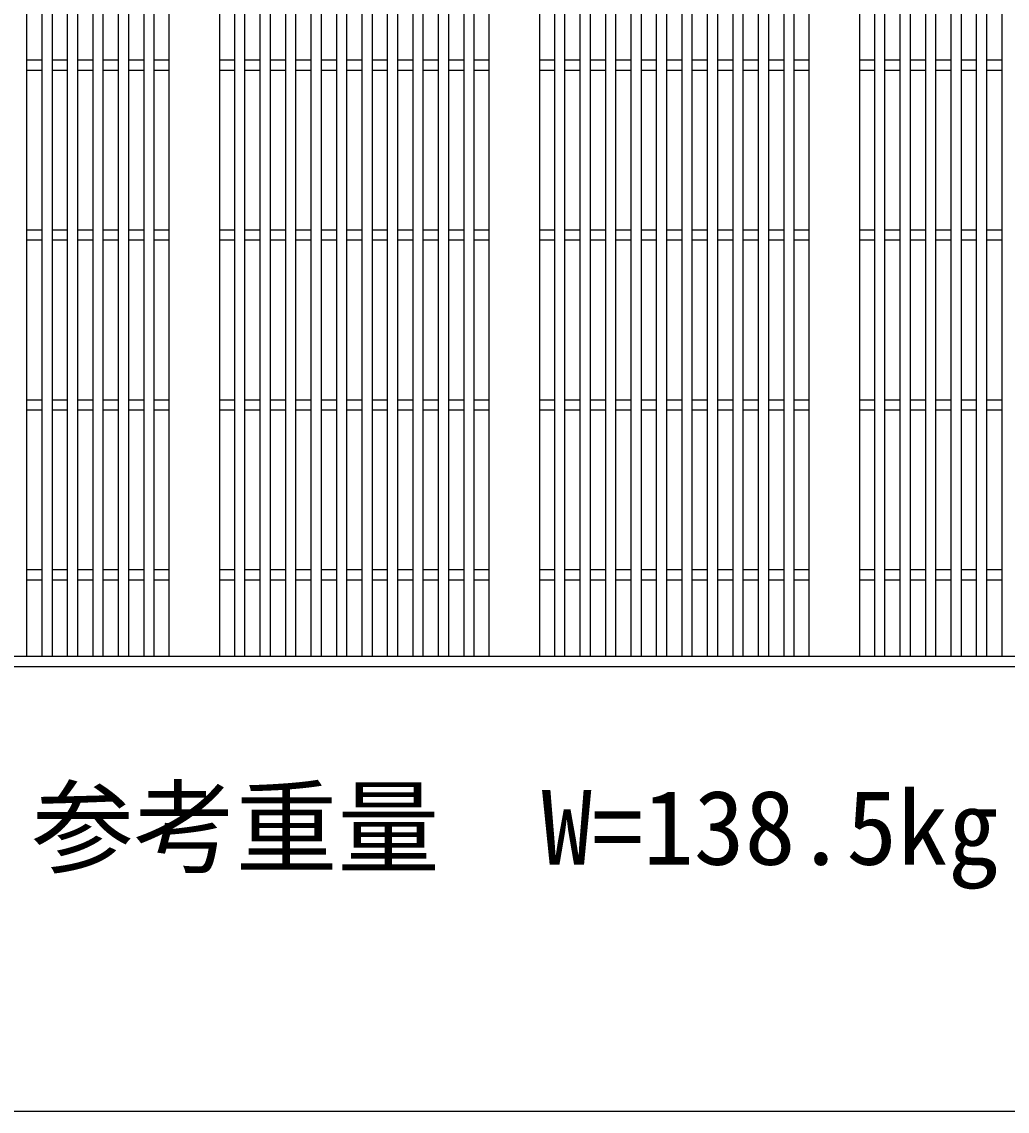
# Model space of a CAD drawing. Units: millimetres, scale not verified. Extents: x -16800 to 16800, y -5940 to 5940.
# Drawn here: x -2906 to -2326, y 506 to 1147 of the extents above; entities that cross this region are included whole.
import ezdxf
from ezdxf.enums import TextEntityAlignment as Align

# ---------------------------------------------------------------- set-up
doc = ezdxf.new("R2010")
doc.units = ezdxf.units.MM
doc.header["$LTSCALE"] = 20
for name, color, linetype, lineweight in [('0-0_DIM', 7, 'Continuous', 25), ('0-2_HATCH', 6, 'Continuous', 25), ('0-6_TXT', 7, 'Continuous', 25)]:
    doc.layers.add(name, color=color, linetype=linetype, lineweight=lineweight)
doc.styles.add('ＭＳ ゴシック', font='')
doc.styles.get('ＭＳ ゴシック').set_extended_font_data('MS Gothic')

msp = doc.modelspace()

# ---------------------------------------------------------------- linework, layer by layer
at = {"layer": '0-2_HATCH'}
for p, q in [((-2903.03, 773.89), (-2903.03, 1769.89)), ((-2894.03, 773.89), (-2894.03, 1769.89)), ((-2888.03, 773.89), (-2888.03, 1769.89)), ((-2879.03, 773.89), (-2879.03, 1769.89)), ((-2873.03, 773.89), (-2873.03, 1769.89)), ((-2864.03, 773.89), (-2864.03, 1769.89)), ((-2858.03, 773.89), (-2858.03, 1769.89)), ((-2849.03, 773.89), (-2849.03, 1769.89)), ((-2843.03, 773.89), (-2843.03, 1769.89)), ((-2834.03, 773.89), (-2834.03, 1769.89)), ((-2828.03, 773.89), (-2828.03, 1769.89)), ((-2819.33, 773.89), (-2819.33, 1769.89)), ((-2789.33, 773.89), (-2789.33, 1769.89)), ((-2780.63, 773.89), (-2780.63, 1769.89)), ((-2774.63, 773.89), (-2774.63, 1769.89)), ((-2765.63, 773.89), (-2765.63, 1769.89)), ((-2759.63, 773.89), (-2759.63, 1769.89)), ((-2750.63, 773.89), (-2750.63, 1769.89)), ((-2744.63, 773.89), (-2744.63, 1769.89)), ((-2735.63, 773.89), (-2735.63, 1769.89)), ((-2729.63, 773.89), (-2729.63, 1769.89)), ((-2720.63, 773.89), (-2720.63, 1769.89)), ((-2714.63, 773.89), (-2714.63, 1769.89)), ((-2705.63, 773.89), (-2705.63, 1769.89)), ((-2699.63, 773.89), (-2699.63, 1769.89)), ((-2690.63, 773.89), (-2690.63, 1769.89)), ((-2684.63, 773.89), (-2684.63, 1769.89)), ((-2675.63, 773.89), (-2675.63, 1769.89)), ((-2669.63, 773.89), (-2669.63, 1769.89)), ((-2660.63, 773.89), (-2660.63, 1769.89)), ((-2654.63, 773.89), (-2654.63, 1769.89)), ((-2645.63, 773.89), (-2645.63, 1769.89)), ((-2639.63, 773.89), (-2639.63, 1769.89)), ((-2630.93, 773.89), (-2630.93, 1769.89)), ((-2600.93, 773.89), (-2600.93, 1769.89)), ((-2592.23, 773.89), (-2592.23, 1769.89)), ((-2586.23, 773.89), (-2586.23, 1769.89)), ((-2577.23, 773.89), (-2577.23, 1769.89)), ((-2571.23, 773.89), (-2571.23, 1769.89)), ((-2562.23, 773.89), (-2562.23, 1769.89)), ((-2556.23, 773.89), (-2556.23, 1769.89)), ((-2547.23, 773.89), (-2547.23, 1769.89)), ((-2541.23, 773.89), (-2541.23, 1769.89)), ((-2532.23, 773.89), (-2532.23, 1769.89)), ((-2526.23, 773.89), (-2526.23, 1769.89)), ((-2517.23, 773.89), (-2517.23, 1769.89)), ((-2511.23, 773.89), (-2511.23, 1769.89)), ((-2502.23, 773.89), (-2502.23, 1769.89)), ((-2496.23, 773.89), (-2496.23, 1769.89)), ((-2487.23, 773.89), (-2487.23, 1769.89)), ((-2481.23, 773.89), (-2481.23, 1769.89)), ((-2472.23, 773.89), (-2472.23, 1769.89)), ((-2466.23, 773.89), (-2466.23, 1769.89)), ((-2457.23, 773.89), (-2457.23, 1769.89)), ((-2451.23, 773.89), (-2451.23, 1769.89)), ((-2442.53, 773.89), (-2442.53, 1769.89)), ((-2412.53, 773.89), (-2412.53, 1769.89)), ((-2403.83, 773.89), (-2403.83, 1769.89)), ((-2397.83, 773.89), (-2397.83, 1769.89)), ((-2388.83, 773.89), (-2388.83, 1769.89)), ((-2382.83, 773.89), (-2382.83, 1769.89)), ((-2373.83, 773.89), (-2373.83, 1769.89)), ((-2367.83, 773.89), (-2367.83, 1769.89)), ((-2358.83, 773.89), (-2358.83, 1769.89)), ((-2352.83, 773.89), (-2352.83, 1769.89)), ((-2343.83, 773.89), (-2343.83, 1769.89)), ((-2337.83, 773.89), (-2337.83, 1769.89)), ((-2328.83, 773.89), (-2328.83, 1769.89)), ((-2903.03, 1124.89), (-2894.03, 1124.89)), ((-2888.03, 1124.89), (-2879.03, 1124.89)), ((-2873.03, 1124.89), (-2864.03, 1124.89)), ((-2858.03, 1124.89), (-2849.03, 1124.89)), ((-2843.03, 1124.89), (-2834.03, 1124.89)), ((-2828.03, 1124.89), (-2819.33, 1124.89)), ((-2789.33, 1124.89), (-2780.63, 1124.89)), ((-2774.63, 1124.89), (-2765.63, 1124.89)), ((-2759.63, 1124.89), (-2750.63, 1124.89)), ((-2744.63, 1124.89), (-2735.63, 1124.89)), ((-2729.63, 1124.89), (-2720.63, 1124.89)), ((-2714.63, 1124.89), (-2705.63, 1124.89)), ((-2699.63, 1124.89), (-2690.63, 1124.89)), ((-2684.63, 1124.89), (-2675.63, 1124.89)), ((-2669.63, 1124.89), (-2660.63, 1124.89)), ((-2654.63, 1124.89), (-2645.63, 1124.89)), ((-2639.63, 1124.89), (-2630.93, 1124.89)), ((-2600.93, 1124.89), (-2592.23, 1124.89)), ((-2586.23, 1124.89), (-2577.23, 1124.89)), ((-2571.23, 1124.89), (-2562.23, 1124.89)), ((-2556.23, 1124.89), (-2547.23, 1124.89)), ((-2541.23, 1124.89), (-2532.23, 1124.89)), ((-2526.23, 1124.89), (-2517.23, 1124.89)), ((-2511.23, 1124.89), (-2502.23, 1124.89)), ((-2496.23, 1124.89), (-2487.23, 1124.89)), ((-2481.23, 1124.89), (-2472.23, 1124.89)), ((-2466.23, 1124.89), (-2457.23, 1124.89)), ((-2451.23, 1124.89), (-2442.53, 1124.89)), ((-2412.53, 1124.89), (-2403.83, 1124.89)), ((-2397.83, 1124.89), (-2388.83, 1124.89)), ((-2382.83, 1124.89), (-2373.83, 1124.89)), ((-2367.83, 1124.89), (-2358.83, 1124.89)), ((-2352.83, 1124.89), (-2343.83, 1124.89)), ((-2337.83, 1124.89), (-2328.83, 1124.89)), ((-2903.03, 1118.89), (-2894.03, 1118.89)), ((-2888.03, 1118.89), (-2879.03, 1118.89)), ((-2873.03, 1118.89), (-2864.03, 1118.89)), ((-2858.03, 1118.89), (-2849.03, 1118.89)), ((-2843.03, 1118.89), (-2834.03, 1118.89)), ((-2828.03, 1118.89), (-2819.33, 1118.89)), ((-2789.33, 1118.89), (-2780.63, 1118.89)), ((-2774.63, 1118.89), (-2765.63, 1118.89)), ((-2759.63, 1118.89), (-2750.63, 1118.89)), ((-2744.63, 1118.89), (-2735.63, 1118.89)), ((-2729.63, 1118.89), (-2720.63, 1118.89)), ((-2714.63, 1118.89), (-2705.63, 1118.89)), ((-2699.63, 1118.89), (-2690.63, 1118.89)), ((-2684.63, 1118.89), (-2675.63, 1118.89)), ((-2669.63, 1118.89), (-2660.63, 1118.89)), ((-2654.63, 1118.89), (-2645.63, 1118.89)), ((-2639.63, 1118.89), (-2630.93, 1118.89)), ((-2600.93, 1118.89), (-2592.23, 1118.89)), ((-2586.23, 1118.89), (-2577.23, 1118.89)), ((-2571.23, 1118.89), (-2562.23, 1118.89)), ((-2556.23, 1118.89), (-2547.23, 1118.89)), ((-2541.23, 1118.89), (-2532.23, 1118.89)), ((-2526.23, 1118.89), (-2517.23, 1118.89)), ((-2511.23, 1118.89), (-2502.23, 1118.89)), ((-2496.23, 1118.89), (-2487.23, 1118.89)), ((-2481.23, 1118.89), (-2472.23, 1118.89)), ((-2466.23, 1118.89), (-2457.23, 1118.89)), ((-2451.23, 1118.89), (-2442.53, 1118.89)), ((-2412.53, 1118.89), (-2403.83, 1118.89)), ((-2397.83, 1118.89), (-2388.83, 1118.89)), ((-2382.83, 1118.89), (-2373.83, 1118.89)), ((-2367.83, 1118.89), (-2358.83, 1118.89)), ((-2352.83, 1118.89), (-2343.83, 1118.89)), ((-2337.83, 1118.89), (-2328.83, 1118.89)), ((-2903.03, 1024.89), (-2894.03, 1024.89)), ((-2888.03, 1024.89), (-2879.03, 1024.89)), ((-2873.03, 1024.89), (-2864.03, 1024.89)), ((-2858.03, 1024.89), (-2849.03, 1024.89)), ((-2843.03, 1024.89), (-2834.03, 1024.89)), ((-2828.03, 1024.89), (-2819.33, 1024.89)), ((-2789.33, 1024.89), (-2780.63, 1024.89)), ((-2774.63, 1024.89), (-2765.63, 1024.89)), ((-2759.63, 1024.89), (-2750.63, 1024.89)), ((-2744.63, 1024.89), (-2735.63, 1024.89)), ((-2729.63, 1024.89), (-2720.63, 1024.89)), ((-2714.63, 1024.89), (-2705.63, 1024.89)), ((-2699.63, 1024.89), (-2690.63, 1024.89)), ((-2684.63, 1024.89), (-2675.63, 1024.89)), ((-2669.63, 1024.89), (-2660.63, 1024.89)), ((-2654.63, 1024.89), (-2645.63, 1024.89)), ((-2639.63, 1024.89), (-2630.93, 1024.89)), ((-2600.93, 1024.89), (-2592.23, 1024.89)), ((-2586.23, 1024.89), (-2577.23, 1024.89)), ((-2571.23, 1024.89), (-2562.23, 1024.89)), ((-2556.23, 1024.89), (-2547.23, 1024.89)), ((-2541.23, 1024.89), (-2532.23, 1024.89)), ((-2526.23, 1024.89), (-2517.23, 1024.89)), ((-2511.23, 1024.89), (-2502.23, 1024.89)), ((-2496.23, 1024.89), (-2487.23, 1024.89)), ((-2481.23, 1024.89), (-2472.23, 1024.89)), ((-2466.23, 1024.89), (-2457.23, 1024.89)), ((-2451.23, 1024.89), (-2442.53, 1024.89)), ((-2412.53, 1024.89), (-2403.83, 1024.89)), ((-2397.83, 1024.89), (-2388.83, 1024.89)), ((-2382.83, 1024.89), (-2373.83, 1024.89)), ((-2367.83, 1024.89), (-2358.83, 1024.89)), ((-2352.83, 1024.89), (-2343.83, 1024.89)), ((-2337.83, 1024.89), (-2328.83, 1024.89)), ((-2903.03, 1018.89), (-2894.03, 1018.89)), ((-2888.03, 1018.89), (-2879.03, 1018.89)), ((-2873.03, 1018.89), (-2864.03, 1018.89)), ((-2858.03, 1018.89), (-2849.03, 1018.89)), ((-2843.03, 1018.89), (-2834.03, 1018.89)), ((-2828.03, 1018.89), (-2819.33, 1018.89)), ((-2789.33, 1018.89), (-2780.63, 1018.89)), ((-2774.63, 1018.89), (-2765.63, 1018.89)), ((-2759.63, 1018.89), (-2750.63, 1018.89)), ((-2744.63, 1018.89), (-2735.63, 1018.89)), ((-2729.63, 1018.89), (-2720.63, 1018.89)), ((-2714.63, 1018.89), (-2705.63, 1018.89)), ((-2699.63, 1018.89), (-2690.63, 1018.89)), ((-2684.63, 1018.89), (-2675.63, 1018.89)), ((-2669.63, 1018.89), (-2660.63, 1018.89)), ((-2654.63, 1018.89), (-2645.63, 1018.89)), ((-2639.63, 1018.89), (-2630.93, 1018.89)), ((-2600.93, 1018.89), (-2592.23, 1018.89)), ((-2586.23, 1018.89), (-2577.23, 1018.89)), ((-2571.23, 1018.89), (-2562.23, 1018.89)), ((-2556.23, 1018.89), (-2547.23, 1018.89)), ((-2541.23, 1018.89), (-2532.23, 1018.89)), ((-2526.23, 1018.89), (-2517.23, 1018.89)), ((-2511.23, 1018.89), (-2502.23, 1018.89)), ((-2496.23, 1018.89), (-2487.23, 1018.89)), ((-2481.23, 1018.89), (-2472.23, 1018.89)), ((-2466.23, 1018.89), (-2457.23, 1018.89)), ((-2451.23, 1018.89), (-2442.53, 1018.89)), ((-2412.53, 1018.89), (-2403.83, 1018.89)), ((-2397.83, 1018.89), (-2388.83, 1018.89)), ((-2382.83, 1018.89), (-2373.83, 1018.89)), ((-2367.83, 1018.89), (-2358.83, 1018.89)), ((-2352.83, 1018.89), (-2343.83, 1018.89)), ((-2337.83, 1018.89), (-2328.83, 1018.89)), ((-2903.03, 924.89), (-2894.03, 924.89)), ((-2888.03, 924.89), (-2879.03, 924.89)), ((-2873.03, 924.89), (-2864.03, 924.89)), ((-2858.03, 924.89), (-2849.03, 924.89)), ((-2843.03, 924.89), (-2834.03, 924.89)), ((-2828.03, 924.89), (-2819.33, 924.89)), ((-2789.33, 924.89), (-2780.63, 924.89)), ((-2774.63, 924.89), (-2765.63, 924.89)), ((-2759.63, 924.89), (-2750.63, 924.89)), ((-2744.63, 924.89), (-2735.63, 924.89)), ((-2729.63, 924.89), (-2720.63, 924.89)), ((-2714.63, 924.89), (-2705.63, 924.89)), ((-2699.63, 924.89), (-2690.63, 924.89)), ((-2684.63, 924.89), (-2675.63, 924.89)), ((-2669.63, 924.89), (-2660.63, 924.89)), ((-2654.63, 924.89), (-2645.63, 924.89)), ((-2639.63, 924.89), (-2630.93, 924.89)), ((-2600.93, 924.89), (-2592.23, 924.89)), ((-2586.23, 924.89), (-2577.23, 924.89)), ((-2571.23, 924.89), (-2562.23, 924.89)), ((-2556.23, 924.89), (-2547.23, 924.89)), ((-2541.23, 924.89), (-2532.23, 924.89)), ((-2526.23, 924.89), (-2517.23, 924.89)), ((-2511.23, 924.89), (-2502.23, 924.89)), ((-2496.23, 924.89), (-2487.23, 924.89)), ((-2481.23, 924.89), (-2472.23, 924.89)), ((-2466.23, 924.89), (-2457.23, 924.89)), ((-2451.23, 924.89), (-2442.53, 924.89)), ((-2412.53, 924.89), (-2403.83, 924.89)), ((-2397.83, 924.89), (-2388.83, 924.89)), ((-2382.83, 924.89), (-2373.83, 924.89)), ((-2367.83, 924.89), (-2358.83, 924.89)), ((-2352.83, 924.89), (-2343.83, 924.89)), ((-2337.83, 924.89), (-2328.83, 924.89)), ((-2903.03, 918.89), (-2894.03, 918.89)), ((-2888.03, 918.89), (-2879.03, 918.89)), ((-2873.03, 918.89), (-2864.03, 918.89)), ((-2858.03, 918.89), (-2849.03, 918.89)), ((-2843.03, 918.89), (-2834.03, 918.89)), ((-2828.03, 918.89), (-2819.33, 918.89)), ((-2789.33, 918.89), (-2780.63, 918.89)), ((-2774.63, 918.89), (-2765.63, 918.89)), ((-2759.63, 918.89), (-2750.63, 918.89)), ((-2744.63, 918.89), (-2735.63, 918.89)), ((-2729.63, 918.89), (-2720.63, 918.89)), ((-2714.63, 918.89), (-2705.63, 918.89)), ((-2699.63, 918.89), (-2690.63, 918.89)), ((-2684.63, 918.89), (-2675.63, 918.89)), ((-2669.63, 918.89), (-2660.63, 918.89)), ((-2654.63, 918.89), (-2645.63, 918.89)), ((-2639.63, 918.89), (-2630.93, 918.89)), ((-2600.93, 918.89), (-2592.23, 918.89)), ((-2586.23, 918.89), (-2577.23, 918.89)), ((-2571.23, 918.89), (-2562.23, 918.89)), ((-2556.23, 918.89), (-2547.23, 918.89)), ((-2541.23, 918.89), (-2532.23, 918.89)), ((-2526.23, 918.89), (-2517.23, 918.89)), ((-2511.23, 918.89), (-2502.23, 918.89)), ((-2496.23, 918.89), (-2487.23, 918.89)), ((-2481.23, 918.89), (-2472.23, 918.89)), ((-2466.23, 918.89), (-2457.23, 918.89)), ((-2451.23, 918.89), (-2442.53, 918.89)), ((-2412.53, 918.89), (-2403.83, 918.89)), ((-2397.83, 918.89), (-2388.83, 918.89)), ((-2382.83, 918.89), (-2373.83, 918.89)), ((-2367.83, 918.89), (-2358.83, 918.89)), ((-2352.83, 918.89), (-2343.83, 918.89)), ((-2337.83, 918.89), (-2328.83, 918.89)), ((-2903.03, 824.89), (-2894.03, 824.89)), ((-2888.03, 824.89), (-2879.03, 824.89)), ((-2873.03, 824.89), (-2864.03, 824.89)), ((-2858.03, 824.89), (-2849.03, 824.89)), ((-2843.03, 824.89), (-2834.03, 824.89)), ((-2828.03, 824.89), (-2819.33, 824.89)), ((-2789.33, 824.89), (-2780.63, 824.89)), ((-2774.63, 824.89), (-2765.63, 824.89)), ((-2759.63, 824.89), (-2750.63, 824.89)), ((-2744.63, 824.89), (-2735.63, 824.89)), ((-2729.63, 824.89), (-2720.63, 824.89)), ((-2714.63, 824.89), (-2705.63, 824.89)), ((-2699.63, 824.89), (-2690.63, 824.89)), ((-2684.63, 824.89), (-2675.63, 824.89)), ((-2669.63, 824.89), (-2660.63, 824.89)), ((-2654.63, 824.89), (-2645.63, 824.89)), ((-2639.63, 824.89), (-2630.93, 824.89)), ((-2600.93, 824.89), (-2592.23, 824.89)), ((-2586.23, 824.89), (-2577.23, 824.89)), ((-2571.23, 824.89), (-2562.23, 824.89)), ((-2556.23, 824.89), (-2547.23, 824.89)), ((-2541.23, 824.89), (-2532.23, 824.89)), ((-2526.23, 824.89), (-2517.23, 824.89)), ((-2511.23, 824.89), (-2502.23, 824.89)), ((-2496.23, 824.89), (-2487.23, 824.89)), ((-2481.23, 824.89), (-2472.23, 824.89)), ((-2466.23, 824.89), (-2457.23, 824.89)), ((-2451.23, 824.89), (-2442.53, 824.89)), ((-2412.53, 824.89), (-2403.83, 824.89)), ((-2397.83, 824.89), (-2388.83, 824.89)), ((-2382.83, 824.89), (-2373.83, 824.89)), ((-2367.83, 824.89), (-2358.83, 824.89)), ((-2352.83, 824.89), (-2343.83, 824.89)), ((-2337.83, 824.89), (-2328.83, 824.89)), ((-2903.03, 818.89), (-2894.03, 818.89)), ((-2888.03, 818.89), (-2879.03, 818.89)), ((-2873.03, 818.89), (-2864.03, 818.89)), ((-2858.03, 818.89), (-2849.03, 818.89)), ((-2843.03, 818.89), (-2834.03, 818.89)), ((-2828.03, 818.89), (-2819.33, 818.89)), ((-2789.33, 818.89), (-2780.63, 818.89)), ((-2774.63, 818.89), (-2765.63, 818.89)), ((-2759.63, 818.89), (-2750.63, 818.89)), ((-2744.63, 818.89), (-2735.63, 818.89)), ((-2729.63, 818.89), (-2720.63, 818.89)), ((-2714.63, 818.89), (-2705.63, 818.89)), ((-2699.63, 818.89), (-2690.63, 818.89)), ((-2684.63, 818.89), (-2675.63, 818.89)), ((-2669.63, 818.89), (-2660.63, 818.89)), ((-2654.63, 818.89), (-2645.63, 818.89)), ((-2639.63, 818.89), (-2630.93, 818.89)), ((-2600.93, 818.89), (-2592.23, 818.89)), ((-2586.23, 818.89), (-2577.23, 818.89)), ((-2571.23, 818.89), (-2562.23, 818.89)), ((-2556.23, 818.89), (-2547.23, 818.89)), ((-2541.23, 818.89), (-2532.23, 818.89)), ((-2526.23, 818.89), (-2517.23, 818.89)), ((-2511.23, 818.89), (-2502.23, 818.89)), ((-2496.23, 818.89), (-2487.23, 818.89)), ((-2481.23, 818.89), (-2472.23, 818.89)), ((-2466.23, 818.89), (-2457.23, 818.89)), ((-2451.23, 818.89), (-2442.53, 818.89)), ((-2412.53, 818.89), (-2403.83, 818.89)), ((-2397.83, 818.89), (-2388.83, 818.89)), ((-2382.83, 818.89), (-2373.83, 818.89)), ((-2367.83, 818.89), (-2358.83, 818.89)), ((-2352.83, 818.89), (-2343.83, 818.89)), ((-2337.83, 818.89), (-2328.83, 818.89)), ((-3201.13, 773.89), (-2219.13, 773.89)), ((-3210.13, 767.89), (-2210.13, 767.89))]:
    msp.add_line(p, q, dxfattribs=at)
at = {"layer": '0-6_TXT'}
msp.add_lwpolyline([(-3894.71, 506.11), (-1394.71, 506.11), (-1394.71, 4156.11), (-3894.71, 4156.11)], close=True, dxfattribs=at)

# ---------------------------------------------------------------- texts
at = {"layer": '0-0_DIM', "style": 'ＭＳ ゴシック'}
msp.add_text('参考重量\u3000W=138.5kg', height=43.99, dxfattribs=at).set_placement((-2900.14, 637.96), align=Align.BOTTOM_LEFT)

doc.saveas('drawing.dxf')
